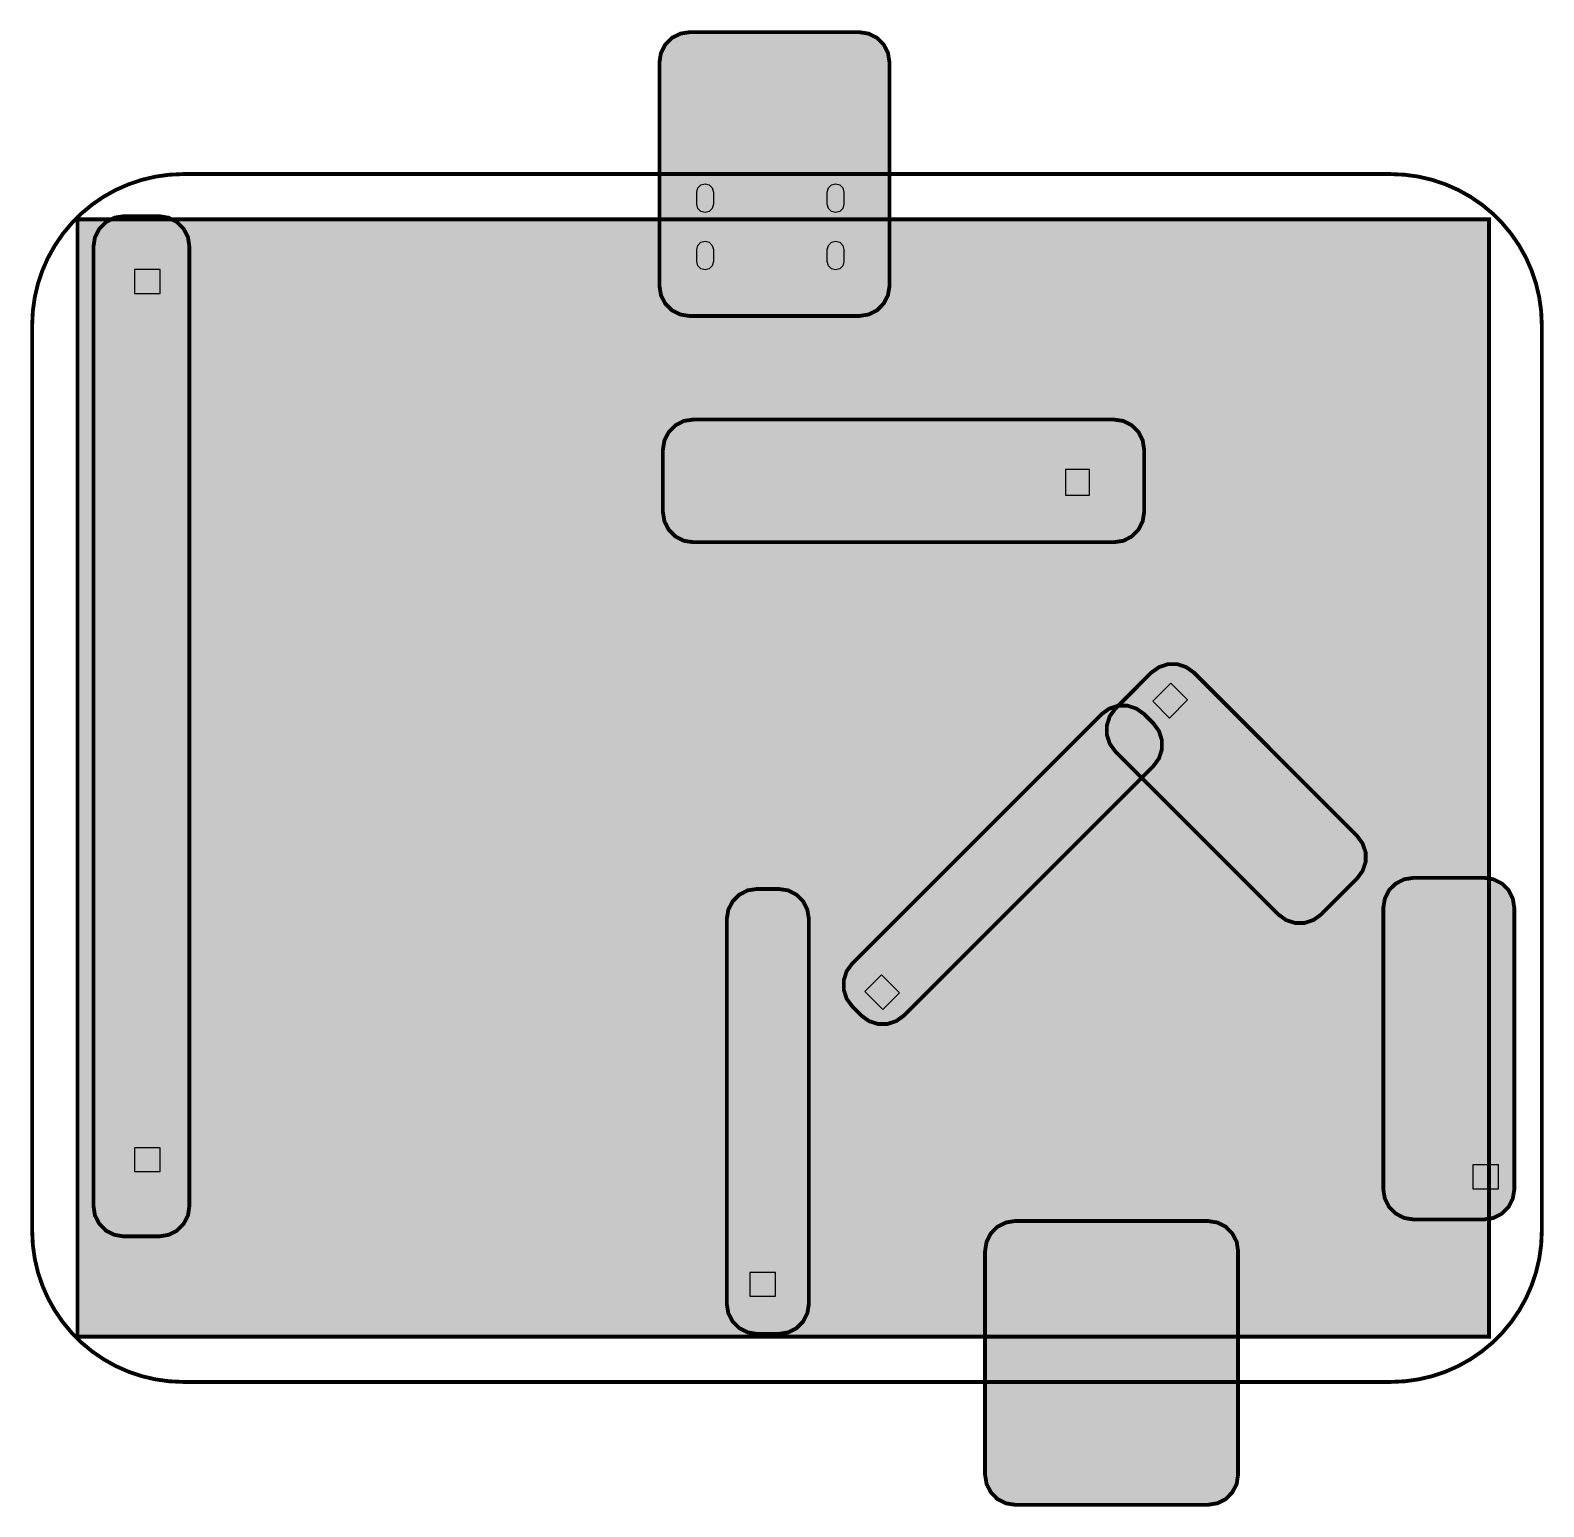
# Model space of a CAD drawing. Header units: millimetres. Extents: x 0 to 100, y -88 to 10.
import ezdxf

# ---------------------------------------------------------------- set-up
doc = ezdxf.new("R2010")
doc.units = ezdxf.units.MM
for name, color, linetype, true_color in [('3D Shell Top Layer', 7, 'Continuous', 0xffccff), ('Board Outline Layer', 7, 'Continuous', 0xff00ff), ('Top Layer', 7, 'Continuous', 0xff0000)]:
    doc.layers.add(name, color=color, linetype=linetype, true_color=true_color)

msp = doc.modelspace()

# ---------------------------------------------------------------- hatches: boundary and pattern name
at = {"layer": '3D Shell Top Layer'}
for points in [[(41.55, 7.4), (41.55, -7.4), (41.65, -8.02), (41.93, -8.57), (42.38, -9.02), (42.93, -9.3), (43.55, -9.4), (54.79, -9.4), (55.41, -9.3), (55.97, -9.02), (56.41, -8.57), (56.69, -8.02), (56.79, -7.4), (56.79, 7.4), (56.69, 8.02), (56.41, 8.57), (55.97, 9.02), (55.41, 9.3), (54.79, 9.4), (43.55, 9.4), (42.93, 9.3), (42.38, 9.02), (41.93, 8.57), (41.65, 8.02)], [(3, -3), (3, -77), (96.5, -77), (96.5, -3)], [(4.06, -4.79), (4.06, -68.36), (4.16, -68.98), (4.45, -69.53), (4.89, -69.98), (5.45, -70.26), (6.06, -70.36), (8.41, -70.36), (9.03, -70.26), (9.59, -69.98), (10.03, -69.53), (10.32, -68.98), (10.41, -68.36), (10.41, -4.79), (10.32, -4.18), (10.03, -3.62), (9.59, -3.18), (9.03, -2.89), (8.41, -2.79), (6.06, -2.79), (5.45, -2.89), (4.89, -3.18), (4.45, -3.62), (4.16, -4.18)], [(41.78, -18.26), (41.78, -22.38), (41.88, -23), (42.17, -23.56), (42.61, -24), (43.17, -24.29), (43.78, -24.38), (71.66, -24.38), (72.28, -24.29), (72.84, -24), (73.28, -23.56), (73.56, -23), (73.66, -22.38), (73.66, -18.26), (73.56, -17.64), (73.28, -17.08), (72.84, -16.64), (72.28, -16.35), (71.66, -16.26), (43.78, -16.26), (43.17, -16.35), (42.61, -16.64), (42.17, -17.08), (41.88, -17.64)], [(85.38, -49.04), (87.76, -46.66), (88.13, -46.15), (88.33, -45.56), (88.33, -44.93), (88.13, -44.34), (87.76, -43.83), (76.96, -33.02), (76.45, -32.66), (75.86, -32.46), (75.23, -32.46), (74.64, -32.66), (74.13, -33.02), (71.75, -35.41), (71.38, -35.91), (71.19, -36.51), (71.19, -37.14), (71.38, -37.73), (71.75, -38.24), (82.55, -49.04), (83.06, -49.41), (83.65, -49.6), (84.28, -49.6), (84.87, -49.41)], [(74.27, -36.38), (73.66, -35.77), (73.16, -35.41), (72.56, -35.21), (71.94, -35.21), (71.34, -35.41), (70.84, -35.77), (54.32, -52.29), (53.95, -52.8), (53.76, -53.4), (53.76, -54.02), (53.95, -54.62), (54.32, -55.12), (54.92, -55.73), (55.43, -56.1), (56.02, -56.29), (56.65, -56.29), (57.24, -56.1), (57.75, -55.73), (74.27, -39.21), (74.64, -38.7), (74.83, -38.11), (74.83, -37.48), (74.64, -36.89)], [(89.5, -48.61), (89.5, -67.24), (89.6, -67.85), (89.88, -68.41), (90.33, -68.85), (90.88, -69.14), (91.5, -69.24), (96.18, -69.24), (96.8, -69.14), (97.36, -68.85), (97.8, -68.41), (98.08, -67.85), (98.18, -67.24), (98.18, -48.61), (98.08, -47.99), (97.8, -47.43), (97.36, -46.99), (96.8, -46.71), (96.18, -46.61), (91.5, -46.61), (90.88, -46.71), (90.33, -46.99), (89.88, -47.43), (89.6, -47.99)], [(46.01, -49.35), (46.01, -74.82), (46.11, -75.44), (46.4, -76), (46.84, -76.44), (47.4, -76.72), (48.01, -76.82), (49.45, -76.82), (50.07, -76.72), (50.63, -76.44), (51.07, -76), (51.35, -75.44), (51.45, -74.82), (51.45, -49.35), (51.35, -48.73), (51.07, -48.17), (50.63, -47.73), (50.07, -47.44), (49.45, -47.35), (48.01, -47.35), (47.4, -47.44), (46.84, -47.73), (46.4, -48.17), (46.11, -48.73)], [(63.12, -71.34), (63.12, -86.14), (63.22, -86.76), (63.5, -87.31), (63.94, -87.76), (64.5, -88.04), (65.12, -88.14), (77.88, -88.14), (78.5, -88.04), (79.06, -87.76), (79.5, -87.31), (79.79, -86.76), (79.88, -86.14), (79.88, -71.34), (79.79, -70.72), (79.5, -70.17), (79.06, -69.72), (78.5, -69.44), (77.88, -69.34), (65.12, -69.34), (64.5, -69.44), (63.94, -69.72), (63.5, -70.17), (63.22, -70.72)]]:
    msp.add_hatch(color=256, dxfattribs=at).paths.add_polyline_path(points)
at = {"layer": 'Top Layer'}
for points in [[(44.03, -1.19), (44.1, -0.92), (44.3, -0.72), (44.58, -0.64), (44.85, -0.72), (45.05, -0.92), (45.13, -1.19), (45.13, -1.99), (45.05, -2.27), (44.85, -2.47), (44.58, -2.54), (44.3, -2.47), (44.1, -2.27), (44.03, -1.99)], [(52.67, -1.19), (52.74, -0.92), (52.94, -0.72), (53.22, -0.64), (53.49, -0.72), (53.69, -0.92), (53.77, -1.19), (53.77, -1.99), (53.69, -2.27), (53.49, -2.47), (53.22, -2.54), (52.94, -2.47), (52.74, -2.27), (52.67, -1.99)], [(34.91, -4.51, 1), (38.11, -4.51, 1)], [(34.91, -4.51, 1), (38.11, -4.51, 1)], [(44.03, -4.99), (44.1, -4.72), (44.3, -4.52), (44.58, -4.44), (44.85, -4.52), (45.05, -4.72), (45.13, -4.99), (45.13, -5.79), (45.05, -6.07), (44.85, -6.27), (44.58, -6.34), (44.3, -6.27), (44.1, -6.07), (44.03, -5.79)], [(52.67, -4.99), (52.74, -4.72), (52.94, -4.52), (53.22, -4.44), (53.49, -4.52), (53.69, -4.72), (53.77, -4.99), (53.77, -5.79), (53.69, -6.07), (53.49, -6.27), (53.22, -6.34), (52.94, -6.27), (52.74, -6.07), (52.67, -5.79)], [(8.47, -6.32), (6.77, -6.32), (6.77, -7.9), (8.47, -7.9)], [(6.77, -9.65, 1), (8.47, -9.65, 1)], [(6.77, -9.65, 1), (8.47, -9.65, 1)], [(6.77, -12.19, 1), (8.47, -12.19, 1)], [(6.77, -12.19, 1), (8.47, -12.19, 1)], [(6.77, -14.73, 1), (8.47, -14.73, 1)], [(6.77, -14.73, 1), (8.47, -14.73, 1)], [(6.77, -17.27, 1), (8.47, -17.27, 1)], [(6.77, -17.27, 1), (8.47, -17.27, 1)], [(6.77, -19.81, 1), (8.47, -19.81, 1)], [(6.77, -19.81, 1), (8.47, -19.81, 1)], [(45.53, -20.42, 1), (47.23, -20.42, 1)], [(45.53, -20.42, 1), (47.23, -20.42, 1)], [(48.07, -20.42, 1), (49.77, -20.42, 1)], [(48.07, -20.42, 1), (49.77, -20.42, 1)], [(50.61, -20.42, 1), (52.31, -20.42, 1)], [(50.61, -20.42, 1), (52.31, -20.42, 1)], [(53.15, -20.42, 1), (54.85, -20.42, 1)], [(53.15, -20.42, 1), (54.85, -20.42, 1)], [(55.69, -20.42, 1), (57.39, -20.42, 1)], [(55.69, -20.42, 1), (57.39, -20.42, 1)], [(58.23, -20.42, 1), (59.93, -20.42, 1)], [(58.23, -20.42, 1), (59.93, -20.42, 1)], [(60.77, -20.42, 1), (62.47, -20.42, 1)], [(60.77, -20.42, 1), (62.47, -20.42, 1)], [(63.31, -20.42, 1), (65.01, -20.42, 1)], [(63.31, -20.42, 1), (65.01, -20.42, 1)], [(65.85, -20.42, 1), (67.55, -20.42, 1)], [(65.85, -20.42, 1), (67.55, -20.42, 1)], [(70.03, -21.27), (70.03, -19.57), (68.45, -19.57), (68.45, -21.27)], [(86.98, -21.91, 1), (90.18, -21.91, 1)], [(86.98, -21.91, 1), (90.18, -21.91, 1)], [(6.77, -22.35, 1), (8.47, -22.35, 1)], [(6.77, -22.35, 1), (8.47, -22.35, 1)], [(6.77, -24.89, 1), (8.47, -24.89, 1)], [(6.77, -24.89, 1), (8.47, -24.89, 1)], [(6.77, -27.43, 1), (8.47, -27.43, 1)], [(6.77, -27.43, 1), (8.47, -27.43, 1)], [(6.77, -29.97, 1), (8.47, -29.97, 1)], [(6.77, -29.97, 1), (8.47, -29.97, 1)], [(75.43, -33.71), (74.23, -34.92), (75.34, -36.03), (76.54, -34.83)], [(76.33, -36.67, 1), (78.03, -36.67, 1)], [(76.33, -36.67, 1), (78.03, -36.67, 1)], [(71.62, -38.02, 1), (73.32, -38.02, 1)], [(71.62, -38.02, 1), (73.32, -38.02, 1)], [(78.13, -38.46, 1), (79.83, -38.46, 1)], [(78.13, -38.46, 1), (79.83, -38.46, 1)], [(69.83, -39.81, 1), (71.53, -39.81, 1)], [(69.83, -39.81, 1), (71.53, -39.81, 1)], [(79.92, -40.26, 1), (81.62, -40.26, 1)], [(79.92, -40.26, 1), (81.62, -40.26, 1)], [(68.03, -41.61, 1), (69.73, -41.61, 1)], [(68.03, -41.61, 1), (69.73, -41.61, 1)], [(6.77, -42.42, 1), (8.47, -42.42, 1)], [(6.77, -42.42, 1), (8.47, -42.42, 1)], [(81.72, -42.06, 1), (83.42, -42.06, 1)], [(81.72, -42.06, 1), (83.42, -42.06, 1)], [(66.23, -43.41, 1), (67.93, -43.41, 1)], [(66.23, -43.41, 1), (67.93, -43.41, 1)], [(83.51, -43.85, 1), (85.21, -43.85, 1)], [(83.51, -43.85, 1), (85.21, -43.85, 1)], [(6.77, -44.96, 1), (8.47, -44.96, 1)], [(6.77, -44.96, 1), (8.47, -44.96, 1)], [(64.44, -45.2, 1), (66.14, -45.2, 1)], [(64.44, -45.2, 1), (66.14, -45.2, 1)], [(85.31, -45.65, 1), (87.01, -45.65, 1)], [(85.31, -45.65, 1), (87.01, -45.65, 1)], [(6.77, -47.5, 1), (8.47, -47.5, 1)], [(6.77, -47.5, 1), (8.47, -47.5, 1)], [(62.64, -47, 1), (64.34, -47, 1)], [(62.64, -47, 1), (64.34, -47, 1)], [(60.85, -48.8, 1), (62.55, -48.8, 1)], [(60.85, -48.8, 1), (62.55, -48.8, 1)], [(6.77, -50.04, 1), (8.47, -50.04, 1)], [(6.77, -50.04, 1), (8.47, -50.04, 1)], [(47.54, -50.67, 1), (49.24, -50.67, 1)], [(47.54, -50.67, 1), (49.24, -50.67, 1)], [(59.05, -50.59, 1), (60.75, -50.59, 1)], [(59.05, -50.59, 1), (60.75, -50.59, 1)], [(95.42, -51.18, 1), (97.12, -51.18, 1)], [(95.42, -51.18, 1), (97.12, -51.18, 1)], [(6.77, -52.58, 1), (8.47, -52.58, 1)], [(6.77, -52.58, 1), (8.47, -52.58, 1)], [(57.25, -52.39, 1), (58.95, -52.39, 1)], [(57.25, -52.39, 1), (58.95, -52.39, 1)], [(47.54, -53.21, 1), (49.24, -53.21, 1)], [(47.54, -53.21, 1), (49.24, -53.21, 1)], [(55.15, -54.14), (56.35, -55.34), (57.46, -54.23), (56.26, -53.03)], [(95.42, -53.72, 1), (97.12, -53.72, 1)], [(95.42, -53.72, 1), (97.12, -53.72, 1)], [(6.77, -55.12, 1), (8.47, -55.12, 1)], [(6.77, -55.12, 1), (8.47, -55.12, 1)], [(47.54, -55.75, 1), (49.24, -55.75, 1)], [(47.54, -55.75, 1), (49.24, -55.75, 1)], [(95.42, -56.26, 1), (97.12, -56.26, 1)], [(95.42, -56.26, 1), (97.12, -56.26, 1)], [(6.77, -57.66, 1), (8.47, -57.66, 1)], [(6.77, -57.66, 1), (8.47, -57.66, 1)], [(47.54, -58.29, 1), (49.24, -58.29, 1)], [(47.54, -58.29, 1), (49.24, -58.29, 1)], [(95.42, -58.8, 1), (97.12, -58.8, 1)], [(95.42, -58.8, 1), (97.12, -58.8, 1)], [(6.77, -60.2, 1), (8.47, -60.2, 1)], [(6.77, -60.2, 1), (8.47, -60.2, 1)], [(47.54, -60.83, 1), (49.24, -60.83, 1)], [(47.54, -60.83, 1), (49.24, -60.83, 1)], [(95.42, -61.34, 1), (97.12, -61.34, 1)], [(95.42, -61.34, 1), (97.12, -61.34, 1)], [(6.77, -62.74, 1), (8.47, -62.74, 1)], [(6.77, -62.74, 1), (8.47, -62.74, 1)], [(47.54, -63.37, 1), (49.24, -63.37, 1)], [(47.54, -63.37, 1), (49.24, -63.37, 1)], [(95.42, -63.88, 1), (97.12, -63.88, 1)], [(95.42, -63.88, 1), (97.12, -63.88, 1)], [(6.77, -66.07), (8.47, -66.07), (8.47, -64.49), (6.77, -64.49)], [(47.54, -65.91, 1), (49.24, -65.91, 1)], [(47.54, -65.91, 1), (49.24, -65.91, 1)], [(95.42, -67.21), (97.12, -67.21), (97.12, -65.63), (95.42, -65.63)], [(47.54, -68.45, 1), (49.24, -68.45, 1)], [(47.54, -68.45, 1), (49.24, -68.45, 1)], [(33.01, -70.42, 1), (36.21, -70.42, 1)], [(33.01, -70.42, 1), (36.21, -70.42, 1)], [(47.54, -70.99, 1), (49.24, -70.99, 1)], [(47.54, -70.99, 1), (49.24, -70.99, 1)], [(90.84, -73.2, 1), (94.04, -73.2, 1)], [(90.84, -73.2, 1), (94.04, -73.2, 1)], [(47.54, -74.32), (49.24, -74.32), (49.24, -72.75), (47.54, -72.75)]]:
    msp.add_hatch(color=256, dxfattribs=at).paths.add_polyline_path(points)

# ---------------------------------------------------------------- linework, layer by layer
at = {"layer": '3D Shell Top Layer', "const_width": 0.254}
for points in [[(41.55, 7.4), (41.55, -7.4), (41.65, -8.02), (41.93, -8.57), (42.38, -9.02), (42.93, -9.3), (43.55, -9.4), (54.79, -9.4), (55.41, -9.3), (55.97, -9.02), (56.41, -8.57), (56.69, -8.02), (56.79, -7.4), (56.79, 7.4), (56.69, 8.02), (56.41, 8.57), (55.97, 9.02), (55.41, 9.3), (54.79, 9.4), (43.55, 9.4), (42.93, 9.3), (42.38, 9.02), (41.93, 8.57), (41.65, 8.02)], [(3, -3), (3, -77), (96.5, -77), (96.5, -3)], [(4.06, -4.79), (4.06, -68.36), (4.16, -68.98), (4.45, -69.53), (4.89, -69.98), (5.45, -70.26), (6.06, -70.36), (8.41, -70.36), (9.03, -70.26), (9.59, -69.98), (10.03, -69.53), (10.32, -68.98), (10.41, -68.36), (10.41, -4.79), (10.32, -4.18), (10.03, -3.62), (9.59, -3.18), (9.03, -2.89), (8.41, -2.79), (6.06, -2.79), (5.45, -2.89), (4.89, -3.18), (4.45, -3.62), (4.16, -4.18)], [(41.78, -18.26), (41.78, -22.38), (41.88, -23), (42.17, -23.56), (42.61, -24), (43.17, -24.29), (43.78, -24.38), (71.66, -24.38), (72.28, -24.29), (72.84, -24), (73.28, -23.56), (73.56, -23), (73.66, -22.38), (73.66, -18.26), (73.56, -17.64), (73.28, -17.08), (72.84, -16.64), (72.28, -16.35), (71.66, -16.26), (43.78, -16.26), (43.17, -16.35), (42.61, -16.64), (42.17, -17.08), (41.88, -17.64)], [(85.38, -49.04), (87.76, -46.66), (88.13, -46.15), (88.33, -45.56), (88.33, -44.93), (88.13, -44.34), (87.76, -43.83), (76.96, -33.02), (76.45, -32.66), (75.86, -32.46), (75.23, -32.46), (74.64, -32.66), (74.13, -33.02), (71.75, -35.41), (71.38, -35.91), (71.19, -36.51), (71.19, -37.14), (71.38, -37.73), (71.75, -38.24), (82.55, -49.04), (83.06, -49.41), (83.65, -49.6), (84.28, -49.6), (84.87, -49.41)], [(74.27, -36.38), (73.66, -35.77), (73.16, -35.41), (72.56, -35.21), (71.94, -35.21), (71.34, -35.41), (70.84, -35.77), (54.32, -52.29), (53.95, -52.8), (53.76, -53.4), (53.76, -54.02), (53.95, -54.62), (54.32, -55.12), (54.92, -55.73), (55.43, -56.1), (56.02, -56.29), (56.65, -56.29), (57.24, -56.1), (57.75, -55.73), (74.27, -39.21), (74.64, -38.7), (74.83, -38.11), (74.83, -37.48), (74.64, -36.89)], [(89.5, -48.61), (89.5, -67.24), (89.6, -67.85), (89.88, -68.41), (90.33, -68.85), (90.88, -69.14), (91.5, -69.24), (96.18, -69.24), (96.8, -69.14), (97.36, -68.85), (97.8, -68.41), (98.08, -67.85), (98.18, -67.24), (98.18, -48.61), (98.08, -47.99), (97.8, -47.43), (97.36, -46.99), (96.8, -46.71), (96.18, -46.61), (91.5, -46.61), (90.88, -46.71), (90.33, -46.99), (89.88, -47.43), (89.6, -47.99)], [(46.01, -49.35), (46.01, -74.82), (46.11, -75.44), (46.4, -76), (46.84, -76.44), (47.4, -76.72), (48.01, -76.82), (49.45, -76.82), (50.07, -76.72), (50.63, -76.44), (51.07, -76), (51.35, -75.44), (51.45, -74.82), (51.45, -49.35), (51.35, -48.73), (51.07, -48.17), (50.63, -47.73), (50.07, -47.44), (49.45, -47.35), (48.01, -47.35), (47.4, -47.44), (46.84, -47.73), (46.4, -48.17), (46.11, -48.73)], [(63.12, -71.34), (63.12, -86.14), (63.22, -86.76), (63.5, -87.31), (63.94, -87.76), (64.5, -88.04), (65.12, -88.14), (77.88, -88.14), (78.5, -88.04), (79.06, -87.76), (79.5, -87.31), (79.79, -86.76), (79.88, -86.14), (79.88, -71.34), (79.79, -70.72), (79.5, -70.17), (79.06, -69.72), (78.5, -69.44), (77.88, -69.34), (65.12, -69.34), (64.5, -69.44), (63.94, -69.72), (63.5, -70.17), (63.22, -70.72)]]:
    msp.add_lwpolyline(points, close=True, dxfattribs=at)
at = {"layer": 'Board Outline Layer', "const_width": 0.254}
msp.add_lwpolyline([(0, -10), (0, -70, 0.414214), (10, -80), (90, -80, 0.414214), (100, -70), (100, -10, 0.414214), (90, 0), (10, 0, 0.414214)], format="xyb", close=True, dxfattribs=at)
at = {"layer": 'Top Layer'}
for points in [[(44.03, -1.19), (44.1, -0.92), (44.3, -0.72), (44.58, -0.64), (44.85, -0.72), (45.05, -0.92), (45.13, -1.19), (45.13, -1.99), (45.05, -2.27), (44.85, -2.47), (44.58, -2.54), (44.3, -2.47), (44.1, -2.27), (44.03, -1.99)], [(52.67, -1.19), (52.74, -0.92), (52.94, -0.72), (53.22, -0.64), (53.49, -0.72), (53.69, -0.92), (53.77, -1.19), (53.77, -1.99), (53.69, -2.27), (53.49, -2.47), (53.22, -2.54), (52.94, -2.47), (52.74, -2.27), (52.67, -1.99)], [(44.03, -4.99), (44.1, -4.72), (44.3, -4.52), (44.58, -4.44), (44.85, -4.52), (45.05, -4.72), (45.13, -4.99), (45.13, -5.79), (45.05, -6.07), (44.85, -6.27), (44.58, -6.34), (44.3, -6.27), (44.1, -6.07), (44.03, -5.79)], [(52.67, -4.99), (52.74, -4.72), (52.94, -4.52), (53.22, -4.44), (53.49, -4.52), (53.69, -4.72), (53.77, -4.99), (53.77, -5.79), (53.69, -6.07), (53.49, -6.27), (53.22, -6.34), (52.94, -6.27), (52.74, -6.07), (52.67, -5.79)], [(8.47, -6.32), (6.77, -6.32), (6.77, -7.9), (8.47, -7.9)], [(70.03, -21.27), (70.03, -19.57), (68.45, -19.57), (68.45, -21.27)], [(75.43, -33.71), (74.23, -34.92), (75.34, -36.03), (76.54, -34.83)], [(55.15, -54.14), (56.35, -55.34), (57.46, -54.23), (56.26, -53.03)], [(6.77, -66.07), (8.47, -66.07), (8.47, -64.49), (6.77, -64.49)], [(95.42, -67.21), (97.12, -67.21), (97.12, -65.63), (95.42, -65.63)], [(47.54, -74.32), (49.24, -74.32), (49.24, -72.75), (47.54, -72.75)]]:
    msp.add_lwpolyline(points, close=True, dxfattribs=at)

doc.saveas('drawing.dxf')
